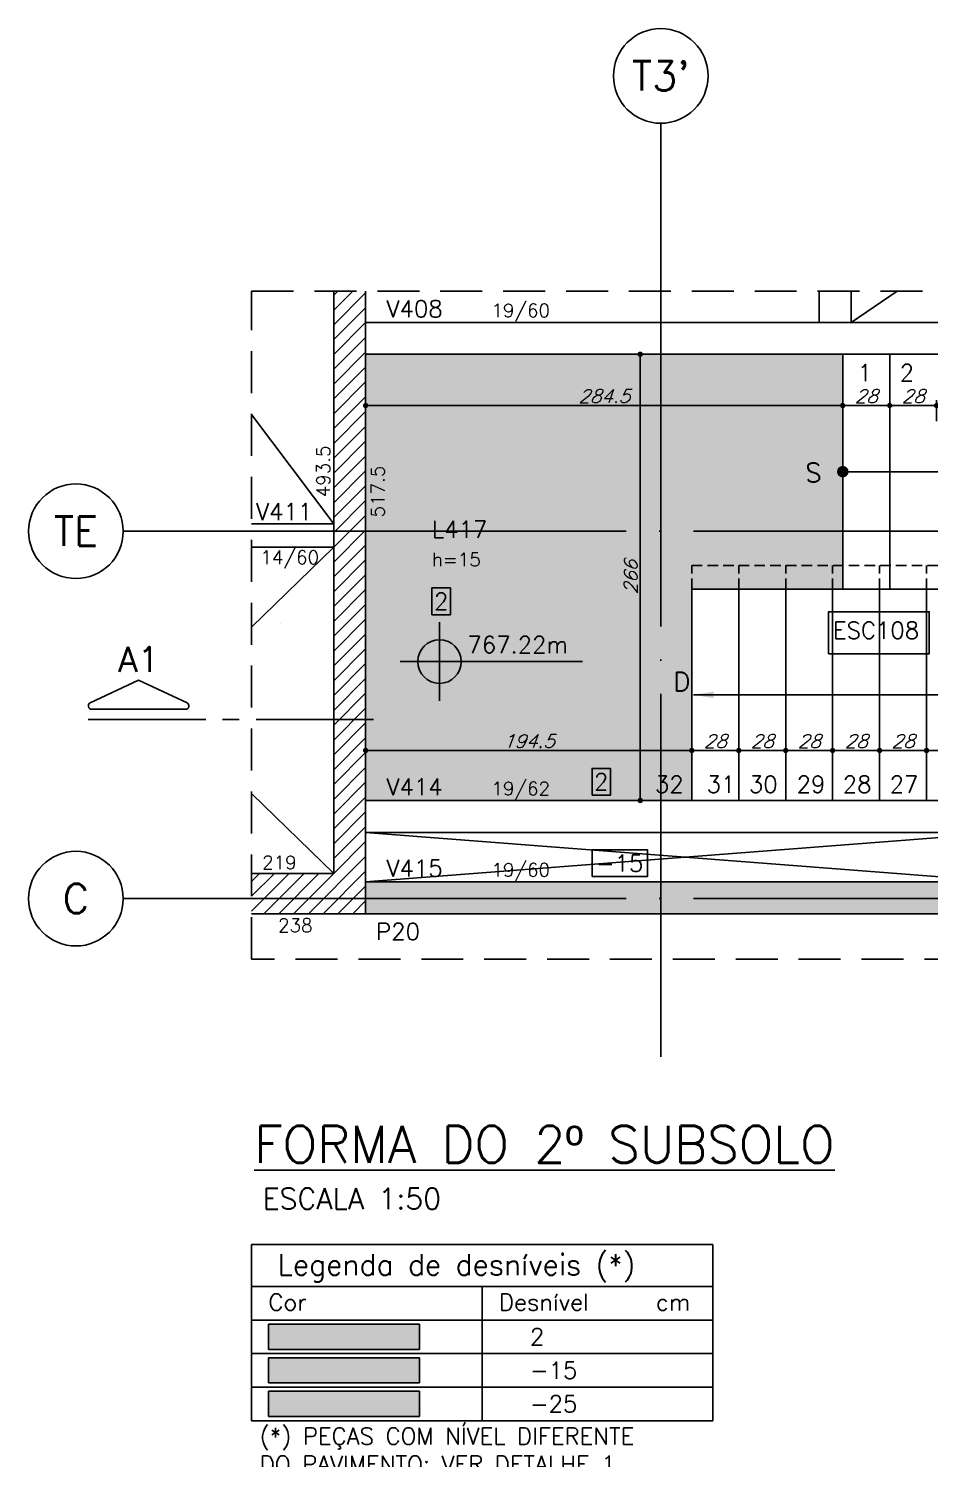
# Model space of a CAD drawing. Header units: millimetres. Extents: x -832 to 3668, y -1574 to 5296.
# Drawn here: x 558 to 1096, y 2523 to 3375 of the extents above; entities that cross this region are included whole.
import ezdxf
from ezdxf.enums import TextEntityAlignment as Align

# ---------------------------------------------------------------- set-up
doc = ezdxf.new("R2010")
doc.units = ezdxf.units.MM
doc.header["$LTSCALE"] = 50
doc.linetypes.add('DASHED', pattern=[0.75, 0.5, -0.25])
doc.linetypes.add('EIXO', pattern=[6.8, 6, -0.4, 0, -0.4])
for name, color, linetype in [('242', 12, 'Continuous'), ('AR-TEXTO_REGUA 120_1-200', 4, 'Continuous'), ('F-AUX', 2, 'Continuous'), ('F-AUX-RED', 1, 'Continuous'), ('F-CORTE-INDICAÇÃO', 4, 'Continuous'), ('F-COTAS', 106, 'Continuous'), ('F-DESNIVEL-1', 254, 'Continuous'), ('F-EIXO', 12, 'EIXO'), ('F-ESC NUM', 2, 'Continuous'), ('F-ESC-PROJ', 1, 'Continuous'), ('F-ESCADAS', 2, 'Continuous'), ('F-LAJES', 3, 'Continuous'), ('F-LAJES-DIM', 2, 'Continuous'), ('F-LAJES-NOME', 4, 'Continuous'), ('F-NÍVEL-PLANTA', 2, 'Continuous'), ('F-PILARES-DIM', 172, 'Continuous'), ('F-PILARES-HACH', 174, 'Continuous'), ('F-PILARES-NOME', 170, 'Continuous'), ('F-PILARES-S', 170, 'Continuous'), ('F-TABELA-NÍVEIS', 1, 'Continuous'), ('F-TEXTO', 6, 'Continuous'), ('F-TEXTO ESCADA', 2, 'Continuous'), ('F-TEXTO-YELLOW', 2, 'Continuous'), ('F-VIGAS', 3, 'Continuous'), ('F-VIGAS-DIM', 2, 'Continuous'), ('F-VIGAS-NOME', 4, 'Continuous'), ('F-VÃO', 1, 'Continuous')]:
    doc.layers.add(name, color=color, linetype=linetype)
for name, color, linetype, true_color in [('F-DESNIVEL-2', 7, 'Continuous', 0xffd1e8), ('F-DESNIVEL-5', 7, 'Continuous', 0xadd6ff), ('F-DESNIVEL-6', 7, 'Continuous', 0xffdebd)]:
    doc.layers.add(name, color=color, linetype=linetype, true_color=true_color)
doc.styles.add('5385-ARQ-PB-BAS-PLA-TER-TORRE-A-106-TXT$0$R60-75', font='romans.shx', dxfattribs={"height": 0.1125})
doc.styles.add('CP-TEXT-INCL', font='romans.shx', dxfattribs={"oblique": 20})
doc.styles.add('MCP', font='romans.shx')
doc.styles.add('REGUA-120-esc1_200', font='simplex.shx', dxfattribs={"height": 0.6})
doc.styles.add('ROMANS', font='romans.shx')
doc.dimstyles.new('CP-COTAS-50', dxfattribs={"dimscale": 0.64, "dimtxt": 12.5, "dimasz": 5, "dimexe": 5, "dimexo": 5, "dimgap": 2.5, "dimtad": 1, "dimdec": 1, "dimdsep": 46, "dimtxsty": 'CP-TEXT-INCL', "dimblk1": 'DOT', "dimblk2": 'DOT', "dimsah": 1, "dimcen": 9, "dimclrd": 256, "dimclre": 256, "dimclrt": 256, "dimadec": 0, "dimazin": 0, "dimtfac": 1, "dimtdec": 1, "dimtmove": 2, "dimatfit": 3, "dimldrblk": 'DOT', "dimfxl": 5, "dimtolj": 1, "dimarcsym": 0})
pattern_1 = [(0, (0, 0), (0, 6.985), [5.08, -1.905]), (90, (0, 0), (-6.985, 4e-16), [5.08, -1.905])]

# ---------------------------------------------------------------- blocks, each defined once
blk = doc.blocks.new('*U20')
at = {"layer": 'F-LAJES-DIM', "color": 1}
blk.add_lwpolyline([(0, 0), (11, 0), (11, 16), (0, 16)], close=True, dxfattribs=at)
at = {"layer": 'F-LAJES-DIM', "style": 'MCP'}
blk.add_attdef('DIM', text='', height=10, dxfattribs=at).set_placement((5.5, 8), align=Align.MIDDLE_CENTER)
blk = doc.blocks.new('*U18')
at = {"layer": 'F-VIGAS-DIM', "color": 1}
blk.add_lwpolyline([(0, 0), (33, 0), (33, 16), (0, 16)], close=True, dxfattribs=at)
at = {"layer": 'F-VIGAS-DIM', "style": 'MCP'}
blk.add_attdef('DIM', text='', height=10, dxfattribs=at).set_placement((16.5, 8), align=Align.MIDDLE_CENTER)
blk = doc.blocks.new('*U17')
at = {"layer": 'F-VIGAS-DIM', "color": 1}
blk.add_lwpolyline([(0, 0), (11, 0), (11, 16), (0, 16)], close=True, dxfattribs=at)
at = {"layer": 'F-VIGAS-DIM', "style": 'MCP'}
blk.add_attdef('DIM', text='', height=10, dxfattribs=at).set_placement((5.5, 8), align=Align.MIDDLE_CENTER)
blk = doc.blocks.new('*U8')
at = {"layer": 'F-EIXO'}
blk.add_line((0, 0), (0, -556.59), dxfattribs=at)
at = {"layer": 'F-EIXO', "color": 2, "linetype": 'Continuous'}
blk.add_circle((0, 28.21), 28.21, dxfattribs=at)
at = {"layer": 'F-TEXTO', "style": 'ROMANS'}
blk.add_attdef('EIXO', text='', height=17.5, rotation=360, dxfattribs=at).set_placement((0, 28.21), align=Align.MIDDLE_CENTER)
blk = doc.blocks.new('*U7')
at = {"layer": 'F-EIXO'}
blk.add_line((0, 0), (909.22, 0), dxfattribs=at)
at = {"layer": 'F-EIXO', "color": 2, "linetype": 'Continuous'}
blk.add_circle((-28.21, 0), 28.21, dxfattribs=at)
at = {"layer": 'F-TEXTO', "style": 'ROMANS'}
blk.add_attdef('EIXO', text='', height=17.5, dxfattribs=at).set_placement((-28.21, 0), align=Align.MIDDLE_CENTER)
blk = doc.blocks.new('Nível - Planta')
at = {"layer": 'F-NÍVEL-PLANTA'}
h = blk.add_hatch(color=71, dxfattribs=at)
h.paths.add_polyline_path([(0, 0), (0, 0.26, 0.414214), (-0.26, 0)])
h.paths.add_polyline_path([(0.26, 0), (0, 0), (0, -0.26, 0.414214)])
for p, q in [((0, -0.469), (0, 0.469)), ((-0.469, 0), (1.704, 0))]:
    blk.add_line(p, q, dxfattribs=at)
blk.add_circle((0, 0), 0.26, dxfattribs=at)
at = {"layer": 'F-TEXTO', "color": 3, "style": 'MCP'}
blk.add_attdef('NÍVEL', (0.333, 0.102), '', height=0.2, dxfattribs=at)
blk = doc.blocks.new('*U9')
at = {"layer": 'F-CORTE-INDICAÇÃO'}
for p, q in [((-100, 0), (-170, 0)), ((-80, 0), (-90, 0)), ((-70, 0), (0, 0))]:
    blk.add_line(p, q, dxfattribs=at)
blk.add_lwpolyline([(-112, 6, 0.802585), (-111.15, 9.81), (-140, 23.26), (-168.85, 9.81, 0.802585), (-168, 6)], format="xyb", close=True, dxfattribs=at)
at = {"layer": 'F-CORTE-INDICAÇÃO', "style": 'ROMANS'}
blk.add_attdef('CORTE', text='', height=15, dxfattribs=at).set_placement((-140, 35.76), align=Align.MIDDLE_CENTER)
at = {"layer": 'F-CORTE-INDICAÇÃO', "color": 2, "style": 'ROMANS'}
blk.add_attdef('FOLHA', text='', height=12, dxfattribs=at).set_placement((-140, -10), align=Align.MIDDLE_CENTER)
blk = doc.blocks.new('_DOT')
at = {"color": 0, "linetype": 'ByBlock'}
blk.add_line((-0.5, 0), (-1, 0), dxfattribs=at)
at = {"color": 0, "linetype": 'ByBlock', "const_width": 0.5}
blk.add_lwpolyline([(-0.25, 0, 1), (0.25, 0, 1)], format="xyb", close=True, dxfattribs=at)
blk = doc.blocks.new('*D158')
at = {"layer": 'DEFPOINTS', "color": 0, "transparency": 16777216}
for p in [(1121.96, 2944.72), (1093.96, 2936.45), (1121.96, 2936.45)]:
    blk.add_point(p, dxfattribs=at)
at = {"layer": 'F-COTAS', "lineweight": -2, "transparency": 16777216}
for p, q in [((1093.96, 2939.65), (1093.96, 2947.92)), ((1097.16, 2944.72), (1118.76, 2944.72)), ((1121.96, 2939.65), (1121.96, 2947.92))]:
    blk.add_line(p, q, dxfattribs=at)
at = {"layer": 'F-COTAS', "lineweight": -2, "transparency": 16777216, "xscale": 3.2, "yscale": 3.2, "zscale": 3.2, "rotation": 180}
blk.add_blockref('_DOT', (1093.96, 2944.72), dxfattribs=at)
at = {"layer": 'F-COTAS', "lineweight": -2, "transparency": 16777216, "xscale": 3.2, "yscale": 3.2, "zscale": 3.2}
blk.add_blockref('_DOT', (1121.96, 2944.72), dxfattribs=at)
at = {"layer": 'F-COTAS', "transparency": 16777216, "insert": (1107.96, 2950.32), "char_height": 8, "attachment_point": 5, "style": 'CP-TEXT-INCL'}
blk.add_mtext('\\A1;28', dxfattribs=at)
blk = doc.blocks.new('*D159')
at = {"layer": 'DEFPOINTS', "color": 0, "transparency": 16777216}
for p in [(1093.96, 2944.72), (1065.96, 2936.45), (1093.96, 2936.45)]:
    blk.add_point(p, dxfattribs=at)
at = {"layer": 'F-COTAS', "lineweight": -2, "transparency": 16777216}
for p, q in [((1065.96, 2939.65), (1065.96, 2947.92)), ((1069.16, 2944.72), (1090.76, 2944.72)), ((1093.96, 2939.65), (1093.96, 2947.92))]:
    blk.add_line(p, q, dxfattribs=at)
at = {"layer": 'F-COTAS', "lineweight": -2, "transparency": 16777216, "xscale": 3.2, "yscale": 3.2, "zscale": 3.2, "rotation": 180}
blk.add_blockref('_DOT', (1065.96, 2944.72), dxfattribs=at)
at = {"layer": 'F-COTAS', "lineweight": -2, "transparency": 16777216, "xscale": 3.2, "yscale": 3.2, "zscale": 3.2}
blk.add_blockref('_DOT', (1093.96, 2944.72), dxfattribs=at)
at = {"layer": 'F-COTAS', "transparency": 16777216, "insert": (1079.96, 2950.32), "char_height": 8, "attachment_point": 5, "style": 'CP-TEXT-INCL'}
blk.add_mtext('\\A1;28', dxfattribs=at)
blk = doc.blocks.new('*D160')
at = {"layer": 'DEFPOINTS', "color": 0, "transparency": 16777216}
for p in [(1065.96, 2944.72), (1037.96, 2936.45), (1065.96, 2936.45)]:
    blk.add_point(p, dxfattribs=at)
at = {"layer": 'F-COTAS', "lineweight": -2, "transparency": 16777216}
for p, q in [((1037.96, 2939.65), (1037.96, 2947.92)), ((1041.16, 2944.72), (1062.76, 2944.72)), ((1065.96, 2939.65), (1065.96, 2947.92))]:
    blk.add_line(p, q, dxfattribs=at)
at = {"layer": 'F-COTAS', "lineweight": -2, "transparency": 16777216, "xscale": 3.2, "yscale": 3.2, "zscale": 3.2, "rotation": 180}
blk.add_blockref('_DOT', (1037.96, 2944.72), dxfattribs=at)
at = {"layer": 'F-COTAS', "lineweight": -2, "transparency": 16777216, "xscale": 3.2, "yscale": 3.2, "zscale": 3.2}
blk.add_blockref('_DOT', (1065.96, 2944.72), dxfattribs=at)
at = {"layer": 'F-COTAS', "transparency": 16777216, "insert": (1051.96, 2950.32), "char_height": 8, "attachment_point": 5, "style": 'CP-TEXT-INCL'}
blk.add_mtext('\\A1;28', dxfattribs=at)
blk = doc.blocks.new('*D161')
at = {"layer": 'DEFPOINTS', "color": 0, "transparency": 16777216}
for p in [(1037.96, 2944.72), (1009.96, 2936.45), (1037.96, 2936.45)]:
    blk.add_point(p, dxfattribs=at)
at = {"layer": 'F-COTAS', "lineweight": -2, "transparency": 16777216}
for p, q in [((1009.96, 2939.65), (1009.96, 2947.92)), ((1013.16, 2944.72), (1034.76, 2944.72)), ((1037.96, 2939.65), (1037.96, 2947.92))]:
    blk.add_line(p, q, dxfattribs=at)
at = {"layer": 'F-COTAS', "lineweight": -2, "transparency": 16777216, "xscale": 3.2, "yscale": 3.2, "zscale": 3.2, "rotation": 180}
blk.add_blockref('_DOT', (1009.96, 2944.72), dxfattribs=at)
at = {"layer": 'F-COTAS', "lineweight": -2, "transparency": 16777216, "xscale": 3.2, "yscale": 3.2, "zscale": 3.2}
blk.add_blockref('_DOT', (1037.96, 2944.72), dxfattribs=at)
at = {"layer": 'F-COTAS', "transparency": 16777216, "insert": (1023.96, 2950.32), "char_height": 8, "attachment_point": 5, "style": 'CP-TEXT-INCL'}
blk.add_mtext('\\A1;28', dxfattribs=at)
blk = doc.blocks.new('*D162')
at = {"layer": 'DEFPOINTS', "color": 0, "transparency": 16777216}
for p in [(1009.96, 2944.72), (981.96, 2936.45), (1009.96, 2936.45)]:
    blk.add_point(p, dxfattribs=at)
at = {"layer": 'F-COTAS', "lineweight": -2, "transparency": 16777216}
for p, q in [((981.96, 2939.65), (981.96, 2947.92)), ((985.16, 2944.72), (1006.76, 2944.72)), ((1009.96, 2939.65), (1009.96, 2947.92))]:
    blk.add_line(p, q, dxfattribs=at)
at = {"layer": 'F-COTAS', "lineweight": -2, "transparency": 16777216, "xscale": 3.2, "yscale": 3.2, "zscale": 3.2, "rotation": 180}
blk.add_blockref('_DOT', (981.96, 2944.72), dxfattribs=at)
at = {"layer": 'F-COTAS', "lineweight": -2, "transparency": 16777216, "xscale": 3.2, "yscale": 3.2, "zscale": 3.2}
blk.add_blockref('_DOT', (1009.96, 2944.72), dxfattribs=at)
at = {"layer": 'F-COTAS', "transparency": 16777216, "insert": (995.96, 2950.32), "char_height": 8, "attachment_point": 5, "style": 'CP-TEXT-INCL'}
blk.add_mtext('\\A1;28', dxfattribs=at)
blk = doc.blocks.new('*D163')
at = {"layer": 'DEFPOINTS', "color": 0, "transparency": 16777216}
for p in [(981.96, 2944.72), (953.96, 2936.45), (981.96, 2936.45)]:
    blk.add_point(p, dxfattribs=at)
at = {"layer": 'F-COTAS', "lineweight": -2, "transparency": 16777216}
for p, q in [((953.96, 2939.65), (953.96, 2947.92)), ((957.16, 2944.72), (978.76, 2944.72)), ((981.96, 2939.65), (981.96, 2947.92))]:
    blk.add_line(p, q, dxfattribs=at)
at = {"layer": 'F-COTAS', "lineweight": -2, "transparency": 16777216, "xscale": 3.2, "yscale": 3.2, "zscale": 3.2, "rotation": 180}
blk.add_blockref('_DOT', (953.96, 2944.72), dxfattribs=at)
at = {"layer": 'F-COTAS', "lineweight": -2, "transparency": 16777216, "xscale": 3.2, "yscale": 3.2, "zscale": 3.2}
blk.add_blockref('_DOT', (981.96, 2944.72), dxfattribs=at)
at = {"layer": 'F-COTAS', "transparency": 16777216, "insert": (967.96, 2950.32), "char_height": 8, "attachment_point": 5, "style": 'CP-TEXT-INCL'}
blk.add_mtext('\\A1;28', dxfattribs=at)
blk = doc.blocks.new('*D165')
at = {"layer": 'DEFPOINTS', "color": 0, "transparency": 16777216}
for p in [(759.46, 2944.72), (759.46, 2939.65), (953.96, 2936.45)]:
    blk.add_point(p, dxfattribs=at)
at = {"layer": 'F-COTAS', "lineweight": -2, "transparency": 16777216}
for p, q in [((759.46, 2942.85), (759.46, 2947.92)), ((950.76, 2944.72), (762.66, 2944.72)), ((953.96, 2939.65), (953.96, 2947.92))]:
    blk.add_line(p, q, dxfattribs=at)
at = {"layer": 'F-COTAS', "lineweight": -2, "transparency": 16777216, "xscale": 3.2, "yscale": 3.2, "zscale": 3.2, "rotation": 180}
blk.add_blockref('_DOT', (759.46, 2944.72), dxfattribs=at)
at = {"layer": 'F-COTAS', "lineweight": -2, "transparency": 16777216, "xscale": 3.2, "yscale": 3.2, "zscale": 3.2}
blk.add_blockref('_DOT', (953.96, 2944.72), dxfattribs=at)
at = {"layer": 'F-COTAS', "transparency": 16777216, "insert": (856.71, 2950.32), "char_height": 8, "attachment_point": 5, "style": 'CP-TEXT-INCL'}
blk.add_mtext('\\A1;194.5', dxfattribs=at)
blk = doc.blocks.new('*D171')
at = {"layer": 'DEFPOINTS', "color": 0, "transparency": 16777216}
for p in [(1071.96, 3150.34), (1071.96, 3137.88), (1099.96, 3137.88)]:
    blk.add_point(p, dxfattribs=at)
at = {"layer": 'F-COTAS', "lineweight": -2, "transparency": 16777216}
for p, q in [((1071.96, 3141.08), (1071.96, 3153.54)), ((1099.96, 3141.08), (1099.96, 3153.54)), ((1096.76, 3150.34), (1075.16, 3150.34))]:
    blk.add_line(p, q, dxfattribs=at)
at = {"layer": 'F-COTAS', "lineweight": -2, "transparency": 16777216, "xscale": 3.2, "yscale": 3.2, "zscale": 3.2, "rotation": 180}
blk.add_blockref('_DOT', (1071.96, 3150.34), dxfattribs=at)
at = {"layer": 'F-COTAS', "lineweight": -2, "transparency": 16777216, "xscale": 3.2, "yscale": 3.2, "zscale": 3.2}
blk.add_blockref('_DOT', (1099.96, 3150.34), dxfattribs=at)
at = {"layer": 'F-COTAS', "transparency": 16777216, "insert": (1085.96, 3155.94), "char_height": 8, "attachment_point": 5, "style": 'CP-TEXT-INCL'}
blk.add_mtext('\\A1;28', dxfattribs=at)
blk = doc.blocks.new('*D172')
at = {"layer": 'DEFPOINTS', "color": 0, "transparency": 16777216}
for p in [(1043.96, 3150.34), (1043.96, 3137.88), (1071.96, 3137.88)]:
    blk.add_point(p, dxfattribs=at)
at = {"layer": 'F-COTAS', "lineweight": -2, "transparency": 16777216}
for p, q in [((1043.96, 3141.08), (1043.96, 3153.54)), ((1071.96, 3141.08), (1071.96, 3153.54)), ((1068.76, 3150.34), (1047.16, 3150.34))]:
    blk.add_line(p, q, dxfattribs=at)
at = {"layer": 'F-COTAS', "lineweight": -2, "transparency": 16777216, "xscale": 3.2, "yscale": 3.2, "zscale": 3.2, "rotation": 180}
blk.add_blockref('_DOT', (1043.96, 3150.34), dxfattribs=at)
at = {"layer": 'F-COTAS', "lineweight": -2, "transparency": 16777216, "xscale": 3.2, "yscale": 3.2, "zscale": 3.2}
blk.add_blockref('_DOT', (1071.96, 3150.34), dxfattribs=at)
at = {"layer": 'F-COTAS', "transparency": 16777216, "insert": (1057.96, 3155.94), "char_height": 8, "attachment_point": 5, "style": 'CP-TEXT-INCL'}
blk.add_mtext('\\A1;28', dxfattribs=at)
blk = doc.blocks.new('*D173')
at = {"layer": 'DEFPOINTS', "color": 0, "transparency": 16777216}
for p in [(759.46, 3150.34), (759.46, 3136.79), (1043.96, 3138.94)]:
    blk.add_point(p, dxfattribs=at)
at = {"layer": 'F-COTAS', "lineweight": -2, "transparency": 16777216}
for p, q in [((759.46, 3139.99), (759.46, 3153.54)), ((1043.96, 3142.14), (1043.96, 3153.54)), ((1040.76, 3150.34), (762.66, 3150.34))]:
    blk.add_line(p, q, dxfattribs=at)
at = {"layer": 'F-COTAS', "lineweight": -2, "transparency": 16777216, "xscale": 3.2, "yscale": 3.2, "zscale": 3.2, "rotation": 180}
blk.add_blockref('_DOT', (759.46, 3150.34), dxfattribs=at)
at = {"layer": 'F-COTAS', "lineweight": -2, "transparency": 16777216, "xscale": 3.2, "yscale": 3.2, "zscale": 3.2}
blk.add_blockref('_DOT', (1043.96, 3150.34), dxfattribs=at)
at = {"layer": 'F-COTAS', "transparency": 16777216, "insert": (901.71, 3155.94), "char_height": 8, "attachment_point": 5, "style": 'CP-TEXT-INCL'}
blk.add_mtext('\\A1;284.5', dxfattribs=at)
blk = doc.blocks.new('*D182')
at = {"layer": 'DEFPOINTS', "color": 0, "transparency": 16777216}
for p in [(923.18, 3180.9), (923.18, 3180.9), (923.18, 2914.9)]:
    blk.add_point(p, dxfattribs=at)
at = {"layer": 'F-COTAS', "lineweight": -2, "transparency": 16777216}
blk.add_line((923.18, 2918.1), (923.18, 3177.7), dxfattribs=at)
at = {"layer": 'F-COTAS', "lineweight": -2, "transparency": 16777216, "xscale": 3.2, "yscale": 3.2, "zscale": 3.2}
for p, rotation in [((923.18, 3180.9), 90), ((923.18, 2914.9), 270)]:
    blk.add_blockref('_DOT', p, dxfattribs=dict(at, rotation=rotation))
at = {"layer": 'F-COTAS', "transparency": 16777216, "insert": (917.58, 3047.9), "char_height": 8, "attachment_point": 5, "rotation": 90, "style": 'CP-TEXT-INCL'}
blk.add_mtext('\\A1;266', dxfattribs=at)

msp = doc.modelspace()

# ---------------------------------------------------------------- hatches: boundary and pattern name
h = msp.add_hatch()
h.set_pattern_fill('ANGLE', color=256)
h.set_pattern_definition(pattern_1)
h.paths.add_polyline_path([(769.93, 3200.52), (810.17, 3200.52), (810.17, 3215.52), (769.93, 3215.52)], flags=9)
h = msp.add_hatch()
h.set_pattern_fill('ANGLE', color=256)
h.set_pattern_definition(pattern_1)
h.paths.add_polyline_path([(833.69, 3197.31), (875.22, 3197.31), (875.22, 3215.59), (833.69, 3215.59)], flags=9)
h = msp.add_hatch()
h.set_pattern_fill('ANGLE', color=256)
h.set_pattern_definition(pattern_1)
h.paths.add_polyline_path([(1048.17, 3162.41), (1066.5, 3162.41), (1066.5, 3177.41), (1048.17, 3177.41)], flags=9)
h = msp.add_hatch()
h.set_pattern_fill('ANGLE', color=256)
h.set_pattern_definition(pattern_1)
h.paths.add_polyline_path([(1072.81, 3162.41), (1094, 3162.41), (1094, 3177.41), (1072.81, 3177.41)], flags=9)
h = msp.add_hatch()
h.set_pattern_fill('ANGLE', color=256)
h.set_pattern_definition(pattern_1)
h.paths.add_polyline_path([(740.21, 3094.79), (740.21, 3130.79), (728.21, 3130.79), (728.21, 3094.79)], flags=9)
h = msp.add_hatch()
h.set_pattern_fill('ANGLE', color=256)
h.set_pattern_definition(pattern_1)
h.paths.add_polyline_path([(1049.12, 3119.06), (1093.64, 3119.06), (1093.64, 3134.06), (1049.12, 3134.06)], flags=9)
h = msp.add_hatch()
h.set_pattern_fill('ANGLE', color=256)
h.set_pattern_definition(pattern_1)
h.paths.add_polyline_path([(1015.92, 3104.36), (1029.04, 3104.36), (1029.04, 3121.24), (1015.92, 3121.24)], flags=9)
h = msp.add_hatch()
h.set_pattern_fill('ANGLE', color=256)
h.set_pattern_definition(pattern_1)
h.paths.add_polyline_path([(772.71, 3082.79), (772.71, 3118.79), (760.71, 3118.79), (760.71, 3082.79)], flags=9)
h = msp.add_hatch()
h.set_pattern_fill('ANGLE', color=256)
h.set_pattern_definition(pattern_1)
h.paths.add_polyline_path([(692.16, 3079.54), (729.54, 3079.54), (729.54, 3094.54), (692.16, 3094.54)], flags=9)
h = msp.add_hatch()
h.set_pattern_fill('ANGLE', color=256)
h.set_pattern_definition(pattern_1)
h.paths.add_polyline_path([(798.42, 3069.02), (836.75, 3069.02), (836.75, 3084.02), (798.42, 3084.02)], flags=9)
h = msp.add_hatch()
h.set_pattern_fill('ANGLE', color=256)
h.set_pattern_definition(pattern_1)
h.paths.add_polyline_path([(695.97, 3050.16), (737.5, 3050.16), (737.5, 3068.44), (695.97, 3068.44)], flags=9)
h = msp.add_hatch()
h.set_pattern_fill('ANGLE', color=256)
h.set_pattern_definition(pattern_1)
h.paths.add_polyline_path([(798.54, 3052.52), (832.25, 3052.52), (832.25, 3064.52), (798.54, 3064.52)], flags=9)
h = msp.add_hatch()
h.set_pattern_fill('ANGLE', color=256)
h.set_pattern_definition(pattern_1)
h.paths.add_polyline_path([(916.75, 2984.28), (929.87, 2984.28), (929.87, 3001.16), (916.75, 3001.16)], flags=9)
h = msp.add_hatch()
h.set_pattern_fill('ANGLE', color=256)
h.set_pattern_definition(pattern_1)
h.paths.add_polyline_path([(1049.12, 2990.56), (1093.64, 2990.56), (1093.64, 3005.56), (1049.12, 3005.56)], flags=9)
h = msp.add_hatch()
h.set_pattern_fill('ANGLE', color=256)
h.set_pattern_definition(pattern_1)
h.paths.add_polyline_path([(906.24, 2917.07), (926, 2917.07), (926, 2932.07), (906.24, 2932.07)], flags=9)
h = msp.add_hatch()
h.set_pattern_fill('ANGLE', color=256)
h.set_pattern_definition(pattern_1)
h.paths.add_polyline_path([(934.24, 2917.07), (954, 2917.07), (954, 2932.07), (934.24, 2932.07)], flags=9)
h = msp.add_hatch()
h.set_pattern_fill('ANGLE', color=256)
h.set_pattern_definition(pattern_1)
h.paths.add_polyline_path([(961.76, 2917.07), (982, 2917.07), (982, 2932.07), (961.76, 2932.07)], flags=9)
h = msp.add_hatch()
h.set_pattern_fill('ANGLE', color=256)
h.set_pattern_definition(pattern_1)
h.paths.add_polyline_path([(990.24, 2917.07), (1010, 2917.07), (1010, 2932.07), (990.24, 2932.07)], flags=9)
h = msp.add_hatch()
h.set_pattern_fill('ANGLE', color=256)
h.set_pattern_definition(pattern_1)
h.paths.add_polyline_path([(1018.24, 2917.07), (1038, 2917.07), (1038, 2932.07), (1018.24, 2932.07)], flags=9)
h = msp.add_hatch()
h.set_pattern_fill('ANGLE', color=256)
h.set_pattern_definition(pattern_1)
h.paths.add_polyline_path([(1049.09, 2917.07), (1066, 2917.07), (1066, 2932.07), (1049.09, 2932.07)], flags=9)
h = msp.add_hatch()
h.set_pattern_fill('ANGLE', color=256)
h.set_pattern_definition(pattern_1)
h.paths.add_polyline_path([(1074.24, 2917.07), (1094, 2917.07), (1094, 2932.07), (1074.24, 2932.07)], flags=9)
h = msp.add_hatch()
h.set_pattern_fill('ANGLE', color=256)
h.set_pattern_definition(pattern_1)
h.paths.add_polyline_path([(769.93, 2915.52), (810.65, 2915.52), (810.65, 2930.52), (769.93, 2930.52)], flags=9)
h = msp.add_hatch()
h.set_pattern_fill('ANGLE', color=256)
h.set_pattern_definition(pattern_1)
h.paths.add_polyline_path([(833.69, 2912.31), (875.22, 2912.31), (875.22, 2930.59), (833.69, 2930.59)], flags=9)
h = msp.add_hatch()
h.set_pattern_fill('ANGLE', color=256)
h.set_pattern_definition(pattern_1)
h.paths.add_polyline_path([(696.89, 2871.99), (721.08, 2871.99), (721.08, 2883.99), (696.89, 2883.99)], flags=9)
h = msp.add_hatch()
h.set_pattern_fill('ANGLE', color=256)
h.set_pattern_definition(pattern_1)
h.paths.add_polyline_path([(769.93, 2867.02), (810.17, 2867.02), (810.17, 2882.02), (769.93, 2882.02)], flags=9)
h = msp.add_hatch()
h.set_pattern_fill('ANGLE', color=256)
h.set_pattern_definition(pattern_1)
h.paths.add_polyline_path([(833.69, 2863.81), (875.22, 2863.81), (875.22, 2882.09), (833.69, 2882.09)], flags=9)
h = msp.add_hatch()
h.set_pattern_fill('ANGLE', color=256)
h.set_pattern_definition(pattern_1)
h.paths.add_polyline_path([(706.39, 2834.49), (730.96, 2834.49), (730.96, 2846.49), (706.39, 2846.49)], flags=9)
h = msp.add_hatch()
h.set_pattern_fill('ANGLE', color=256)
h.set_pattern_definition(pattern_1)
h.paths.add_polyline_path([(765.11, 2829.27), (795.83, 2829.27), (795.83, 2844.27), (765.11, 2844.27)], flags=9)
h = msp.add_hatch()
h.set_pattern_fill('ANGLE', color=256)
h.set_pattern_definition(pattern_1)
h.paths.add_polyline_path([(683.24, 2688.08), (1098.6, 2688.08), (1098.6, 2727.45), (683.24, 2727.45)], flags=9)
h = msp.add_hatch()
h.set_pattern_fill('ANGLE', color=256)
h.set_pattern_definition(pattern_1)
h.paths.add_polyline_path([(694.79, 2668.28), (823.07, 2668.28), (823.07, 2687.03), (694.79, 2687.03)], flags=9)
h = msp.add_hatch()
h.set_pattern_fill('ANGLE', color=256)
h.set_pattern_definition(pattern_1)
h.paths.add_polyline_path([(704.59, 2623.1), (956.97, 2623.1), (956.97, 2651.67), (704.59, 2651.67)], flags=9)
h = msp.add_hatch()
h.set_pattern_fill('ANGLE', color=256)
h.set_pattern_definition(pattern_1)
h.paths.add_polyline_path([(700.42, 2608.36), (728.76, 2608.36), (728.76, 2623.36), (700.42, 2623.36)], flags=9)
h = msp.add_hatch()
h.set_pattern_fill('ANGLE', color=256)
h.set_pattern_definition(pattern_1)
h.paths.add_polyline_path([(838.4, 2608.36), (900.54, 2608.36), (900.54, 2623.36), (838.4, 2623.36)], flags=9)
h = msp.add_hatch()
h.set_pattern_fill('ANGLE', color=256)
h.set_pattern_definition(pattern_1)
h.paths.add_polyline_path([(932.29, 2609.19), (955.15, 2609.19), (955.15, 2619.19), (932.29, 2619.19)], flags=9)
h = msp.add_hatch()
h.set_pattern_fill('ANGLE', color=256)
h.set_pattern_definition(pattern_1)
h.paths.add_polyline_path([(856.38, 2587.73), (868.05, 2587.73), (868.05, 2602.73), (856.38, 2602.73)], flags=25)
h = msp.add_hatch()
h.set_pattern_fill('ANGLE', color=256)
h.set_pattern_definition(pattern_1)
h.paths.add_polyline_path([(856.38, 2587.73), (868.05, 2587.73), (868.05, 2602.73), (856.38, 2602.73)], flags=25)
h = msp.add_hatch()
h.set_pattern_fill('ANGLE', color=256)
h.set_pattern_definition(pattern_1)
h.paths.add_polyline_path([(856.86, 2567.73), (889.95, 2567.73), (889.95, 2582.73), (856.86, 2582.73)], flags=25)
h = msp.add_hatch()
h.set_pattern_fill('ANGLE', color=256)
h.set_pattern_definition(pattern_1)
h.paths.add_polyline_path([(856.86, 2567.73), (889.95, 2567.73), (889.95, 2582.73), (856.86, 2582.73)], flags=25)
h = msp.add_hatch()
h.set_pattern_fill('ANGLE', color=256)
h.set_pattern_definition(pattern_1)
h.paths.add_polyline_path([(856.86, 2547.73), (889.95, 2547.73), (889.95, 2562.73), (856.86, 2562.73)], flags=25)
h = msp.add_hatch()
h.set_pattern_fill('ANGLE', color=256)
h.set_pattern_definition(pattern_1)
h.paths.add_polyline_path([(856.86, 2547.73), (889.95, 2547.73), (889.95, 2562.73), (856.86, 2562.73)], flags=25)
h = msp.add_hatch()
h.set_pattern_fill('ANGLE', color=256)
h.set_pattern_definition(pattern_1)
h.paths.add_polyline_path([(694.42, 2523.87), (956.8, 2523.87), (956.8, 2546.73), (694.42, 2546.73)], flags=9)
h = msp.add_hatch()
h.set_pattern_fill('ANGLE', color=256)
h.set_pattern_definition(pattern_1)
h.paths.add_polyline_path([(695.73, 2511.85), (939.78, 2511.85), (939.78, 2526.85), (695.73, 2526.85)], flags=9)
at = {"layer": 'F-AUX'}
h = msp.add_hatch(color=1, dxfattribs=at)
edge = h.paths.add_edge_path()
edge.add_arc((1043.96, 3110.9), 3, 0, 360)
at = {"layer": 'F-DESNIVEL-1'}
h = msp.add_hatch(color=256, dxfattribs=at)
h.dxf.hatch_style = 1
h.paths.add_polyline_path([(1043.96, 3180.9), (759.46, 3180.9), (759.46, 2914.9), (954.06, 2914.9), (954.06, 3040.9), (1043.96, 3040.9)])
at = {"layer": 'F-PILARES-HACH', "linetype": 'Continuous'}
h = msp.add_hatch(dxfattribs=at)
h.set_pattern_fill('ANSI31', color=256, scale=50, style=0)
h.set_pattern_definition([(45, (740.456, 2871.398), (-4.41942, 4.41942), [])])
h.paths.add_polyline_path([(759.46, 3218.57), (740.46, 3218.57), (740.46, 2871.4), (691.49, 2871.4), (691.49, 2847.4), (759.46, 2847.4)])

# ---------------------------------------------------------------- linework, layer by layer
at = {"layer": '242', "linetype": 'Continuous'}
for p, q in [((708.5, 3020.19), (708.5, 3020.19)), ((749.96, 2859.4), (749.96, 2859.4))]:
    msp.add_line(p, q, dxfattribs=at)
at = {"layer": 'F-AUX', "color": 1}
msp.add_lwpolyline([(955.06, 2977.9), (1230.6, 2977.9), (1230.6, 3110.9), (1043.96, 3110.9)], dxfattribs=at)
msp.add_circle((1043.96, 3110.9), 3, dxfattribs=at)
msp.add_solid([(967.06, 2975.9), (955.06, 2977.9), (967.06, 2979.9)], dxfattribs=at)
at = {"layer": 'F-AUX-RED', "color": 1, "linetype": 'DASHED'}
msp.add_lwpolyline([(691.49, 3218.57), (1417.68, 3218.57), (1417.68, 2820.29), (691.49, 2820.29)], close=True, dxfattribs=at)
at = {"layer": 'F-DESNIVEL-1'}
msp.add_lwpolyline([(954.06, 2914.9), (954.06, 3040.9), (1043.96, 3040.9), (1043.96, 3180.9), (759.46, 3180.9), (759.46, 2914.9), (955.06, 2914.9)], dxfattribs=at)
at = {"layer": 'F-DESNIVEL-1', "linetype": 'Continuous'}
msp.add_lwpolyline([(1116.46, 2895.9), (759.46, 2895.9), (759.46, 2914.9), (1116.46, 2914.9)], close=True, dxfattribs=at)
for points in [[(701.49, 2587.73), (791.49, 2587.73), (791.49, 2602.73)], [(701.49, 2587.73), (791.49, 2602.73), (701.49, 2602.73)]]:
    msp.add_solid(points, dxfattribs=at)
at = {"layer": 'F-DESNIVEL-2'}
for points in [[(701.49, 2587.73), (701.49, 2602.73), (701.49, 2587.73)], [(701.49, 2567.73), (701.49, 2582.73), (701.49, 2567.73)], [(701.49, 2547.73), (701.49, 2562.73), (701.49, 2547.73)]]:
    msp.add_solid(points, dxfattribs=at)
at = {"layer": 'F-DESNIVEL-5', "linetype": 'Continuous'}
for points in [[(1160.46, 2847.4), (1160.46, 2866.4), (759.56, 2866.4)], [(1160.46, 2847.4), (759.56, 2866.4), (759.56, 2847.4)], [(1141.46, 2847.4), (759.56, 2847.4), (1141.46, 2847.4)], [(701.49, 2567.73), (791.49, 2567.73), (791.49, 2582.73)], [(701.49, 2567.73), (791.49, 2582.73), (701.49, 2582.73)]]:
    msp.add_solid(points, dxfattribs=at)
at = {"layer": 'F-DESNIVEL-6', "linetype": 'Continuous'}
for points in [[(701.49, 2547.73), (791.49, 2547.73), (791.49, 2562.73)], [(701.49, 2547.73), (791.49, 2562.73), (701.49, 2562.73)]]:
    msp.add_solid(points, dxfattribs=at)
at = {"layer": 'F-ESC-PROJ', "linetype": 'DASHED', "ltscale": 0.25}
msp.add_line((981.96, 3054.9), (1149.96, 3054.9), dxfattribs=at)
for points in [[(953.96, 3040.9), (953.96, 3054.9)], [(953.96, 3054.9), (981.96, 3054.9)], [(981.96, 3040.9), (981.96, 3054.9)], [(1009.96, 3040.9), (1009.96, 3054.9)], [(1037.96, 3040.9), (1037.96, 3054.9)], [(1065.96, 3040.9), (1065.96, 3054.9)], [(1093.96, 3040.9), (1093.96, 3054.9)]]:
    msp.add_lwpolyline(points, dxfattribs=at)
at = {"layer": 'F-ESCADAS', "linetype": 'Continuous'}
for p, q in [((1043.96, 3040.9), (1043.96, 3180.9)), ((1071.96, 3040.9), (1071.96, 3180.9))]:
    msp.add_line(p, q, dxfattribs=at)
for points in [[(953.96, 2914.9), (953.96, 3040.9)], [(1142.89, 3040.9), (955.06, 3040.9)], [(981.96, 2914.9), (981.96, 3040.9)], [(1009.96, 2914.9), (1009.96, 3040.9)], [(1037.96, 2914.9), (1037.96, 3040.9)], [(1065.96, 2914.9), (1065.96, 3040.9)], [(1093.96, 2914.9), (1093.96, 3040.9)]]:
    msp.add_lwpolyline(points, dxfattribs=at)
at = {"layer": 'F-LAJES'}
msp.add_lwpolyline([(759.46, 2914.9), (759.46, 3180.9), (1043.96, 3180.9), (1043.96, 3040.9), (954.06, 3040.9), (954.06, 2914.9), (759.46, 2914.9)], dxfattribs=at)
at = {"layer": 'F-PILARES-S', "linetype": 'Continuous'}
for points in [[(740.46, 3218.57), (740.46, 2871.4), (691.49, 2871.4)], [(759.46, 2847.4), (759.46, 3218.57)], [(691.49, 2847.4), (759.46, 2847.4)]]:
    msp.add_lwpolyline(points, dxfattribs=at)
at = {"layer": 'F-TABELA-NÍVEIS'}
for p, q in [((691.49, 2650.23), (691.49, 2605.23)), ((691.49, 2650.23), (966.49, 2650.23)), ((966.49, 2650.23), (966.49, 2625.23)), ((691.49, 2625.23), (966.49, 2625.23)), ((828.99, 2625.23), (828.99, 2605.23)), ((966.49, 2625.23), (966.49, 2605.23)), ((691.49, 2605.23), (966.49, 2605.23)), ((691.49, 2585.23), (691.49, 2605.23)), ((791.49, 2602.73), (701.49, 2602.73)), ((701.49, 2602.73), (701.49, 2587.73)), ((791.49, 2587.73), (791.49, 2602.73)), ((828.99, 2605.23), (828.99, 2585.23)), ((966.49, 2605.23), (966.49, 2585.23)), ((691.49, 2565.23), (691.49, 2585.23)), ((691.49, 2585.23), (966.49, 2585.23)), ((701.49, 2587.73), (791.49, 2587.73)), ((791.49, 2582.73), (701.49, 2582.73)), ((701.49, 2582.73), (701.49, 2567.73)), ((791.49, 2567.73), (791.49, 2582.73)), ((828.99, 2585.23), (828.99, 2565.23)), ((966.49, 2585.23), (966.49, 2565.23)), ((701.49, 2567.73), (791.49, 2567.73)), ((691.49, 2565.23), (966.49, 2565.23)), ((691.49, 2545.23), (691.49, 2565.23)), ((791.49, 2562.73), (701.49, 2562.73)), ((701.49, 2562.73), (701.49, 2547.73)), ((791.49, 2547.73), (791.49, 2562.73)), ((828.99, 2565.23), (828.99, 2545.23)), ((966.49, 2565.23), (966.49, 2545.23)), ((691.49, 2545.23), (966.49, 2545.23)), ((701.49, 2547.73), (791.49, 2547.73))]:
    msp.add_line(p, q, dxfattribs=at)
at = {"layer": 'F-TEXTO ESCADA', "color": 1}
msp.add_lwpolyline([(1035.55, 3002.4), (1035.55, 3027.4), (1095.55, 3027.4), (1095.55, 3002.4), (1035.55, 3002.4)], dxfattribs=at)
at = {"layer": 'F-VIGAS'}
for points in [[(1029.96, 3218.57), (1029.96, 3199.9)], [(1048.96, 3199.9), (1048.96, 3218.57)], [(1029.96, 3199.9), (759.46, 3199.9)], [(1048.96, 3199.9), (1029.96, 3199.9)], [(1176.46, 3199.9), (1048.96, 3199.9)], [(759.46, 3180.9), (1039.46, 3180.9)], [(1039.46, 3180.9), (1185.96, 3180.9)], [(740.46, 3079.9), (691.49, 3079.9)], [(691.49, 3065.9), (740.46, 3065.9)], [(1116.46, 2914.9), (759.46, 2914.9)], [(759.46, 2895.9), (1116.46, 2895.9)], [(1141.46, 2866.4), (759.46, 2866.4)], [(759.46, 2847.4), (1141.46, 2847.4)]]:
    msp.add_lwpolyline(points, dxfattribs=at)
at = {"layer": 'F-VÃO'}
for p, q in [((1048.96, 3199.9), (1076.33, 3218.57)), ((691.49, 3145.02), (740.46, 3079.9)), ((691.49, 3018.28), (740.46, 3065.9)), ((691.49, 2919.01), (740.46, 2871.4)), ((759.46, 2866.4), (1141.46, 2895.9)), ((759.46, 2895.9), (1141.46, 2866.4))]:
    msp.add_line(p, q, dxfattribs=at)

# ---------------------------------------------------------------- block references
at = {"layer": 'F-CORTE-INDICAÇÃO', "linetype": 'Continuous'}
ref = msp.add_blockref('*U9', (764.1, 2963.28), dxfattribs=at)
ref.add_attrib('CORTE', 'A1', dxfattribs={"height": 15, "style": 'ROMANS'}).set_placement((624.1, 2999.04), align=Align.MIDDLE_CENTER)
at = {"layer": 'F-EIXO', "linetype": 'Continuous'}
for name, p, values in [('*U8', (935.46, 3318.6), {'EIXO': "T3'"}), ('*U7', (614.89, 3075.4), {'EIXO': 'TE'}), ('*U7', (614.89, 2856.4), {'EIXO': 'C'})]:
    msp.add_blockref(name, p, dxfattribs=at).add_auto_attribs(values)
at = {"layer": 'F-LAJES-DIM', "linetype": 'Continuous'}
msp.add_blockref('*U20', (799.01, 3025.62), dxfattribs=at).add_auto_attribs({'DIM': '2'})
at = {"layer": 'F-NÍVEL-PLANTA', "linetype": 'Continuous', "xscale": 50, "yscale": 50, "zscale": 50}
msp.add_blockref('Nível - Planta', (803.52, 2997.71), dxfattribs=at).add_auto_attribs({'NÍVEL': '767.22m'})
at = {"layer": 'F-VIGAS-DIM', "linetype": 'Continuous'}
for name, p, values in [('*U17', (894.46, 2918.02), {'DIM': '2'}), ('*U18', (894.46, 2869.52), {'DIM': '-15'})]:
    msp.add_blockref(name, p, dxfattribs=at).add_auto_attribs(values)

# ---------------------------------------------------------------- texts
at = {"layer": 'AR-TEXTO_REGUA 120_1-200', "color": 2, "style": 'REGUA-120-esc1_200'}
msp.add_text('ESCALA 1:50', height=12.5, dxfattribs=at).set_placement((697.92, 2671.4))
at = {"layer": 'F-ESC NUM', "style": '5385-ARQ-PB-BAS-PLA-TER-TORRE-A-106-TXT$0$R60-75'}
for s, p in [('1', (1052.84, 3164.91)), ('2', (1077.98, 3164.91)), ('32', (931.98, 2919.57)), ('31', (962.84, 2919.57)), ('30', (987.98, 2919.57)), ('29', (1016.46, 2919.57)), ('28', (1043.98, 2919.57)), ('27', (1071.98, 2919.57))]:
    msp.add_text(s, height=10, dxfattribs=at).set_placement(p)
at = {"layer": 'F-LAJES-DIM', "linetype": 'Continuous', "style": 'MCP'}
msp.add_text('h=15', height=8, dxfattribs=at).set_placement((799.01, 3054.52))
at = {"layer": 'F-LAJES-NOME', "linetype": 'Continuous', "style": 'MCP'}
msp.add_text('L417', height=10, dxfattribs=at).set_placement((799.01, 3071.52))
at = {"layer": 'F-PILARES-DIM', "linetype": 'Continuous', "style": 'MCP'}
for s, p in [('493.5', (738.21, 3095.65)), ('517.5', (770.71, 3083.65))]:
    msp.add_text(s, height=8, rotation=90, dxfattribs=at).set_placement(p)
for s, p in [('219', (697.74, 2873.99)), ('238', (707.24, 2836.49))]:
    msp.add_text(s, height=8, dxfattribs=at).set_placement(p)
at = {"layer": 'F-PILARES-NOME', "linetype": 'Continuous', "style": 'MCP'}
msp.add_text('P20', height=10, dxfattribs=at).set_placement((765.71, 2831.77))
at = {"layer": 'F-TABELA-NÍVEIS', "color": 3, "style": 'MCP'}
msp.add_text('Legenda de desníveis (*)', height=12.5, dxfattribs=at).set_placement((706.97, 2632.03))
at = {"layer": 'F-TABELA-NÍVEIS', "color": 2, "style": 'MCP'}
for s, p in [('Cor', (701.49, 2610.86)), ('Desnível', (838.99, 2610.86)), ('cm', (932.53, 2610.86)), ('2', (857.45, 2590.23)), ('-15', (857.45, 2570.23)), ('-25', (857.45, 2550.23)), ('(*) PEÇAS COM NÍVEL DIFERENTE', (696.32, 2531.01)), ('DO PAVIMENTO: VER DETALHE 1', (696.32, 2514.35))]:
    msp.add_text(s, height=10, dxfattribs=at).set_placement(p)
at = {"layer": 'F-TABELA-NÍVEIS', "style": 'MCP'}
for s, p in [('2', (857.45, 2590.23)), ('-15', (857.45, 2570.23)), ('-25', (857.45, 2550.23))]:
    msp.add_text(s, height=10, dxfattribs=at).set_placement(p)
at = {"layer": 'F-TEXTO', "style": 'ROMANS'}
msp.add_text('%%UFORMA DO 2º SUBSOLO', height=21.875, dxfattribs=at).set_placement((693.08, 2699.01))
at = {"layer": 'F-TEXTO ESCADA', "style": 'ROMANS'}
msp.add_text('ESC108', height=10, dxfattribs=at).set_placement((1038.13, 3011.36))
at = {"layer": 'F-TEXTO-YELLOW', "char_height": 11.25, "width": 61.3796, "style": '5385-ARQ-PB-BAS-PLA-TER-TORRE-A-106-TXT$0$R60-75'}
for s, insert, attachment_point in [('S', (1021.63, 3115.93), 1), ('D', (953.06, 2991.35), 3)]:
    msp.add_mtext(s, dxfattribs=dict(at, insert=insert, attachment_point=attachment_point))
at = {"layer": 'F-VIGAS-DIM', "linetype": 'Continuous', "style": 'MCP'}
for s, p in [('19/60', (834.46, 3203.02)), ('14/60', (696.73, 3055.87)), ('19/62', (834.46, 2918.02)), ('19/60', (834.46, 2869.52))]:
    msp.add_text(s, height=8, dxfattribs=at).set_placement(p)
at = {"layer": 'F-VIGAS-NOME', "linetype": 'Continuous', "style": 'MCP'}
for s, p in [('V408', (771.96, 3203.02)), ('V411', (694.19, 3082.04)), ('V414', (771.96, 2918.02)), ('V415', (771.96, 2869.52))]:
    msp.add_text(s, height=10, dxfattribs=at).set_placement(p)

# ---------------------------------------------------------------- dimensions: what is measured, and where the dimension line sits
at = {"layer": 'F-COTAS'}
dim = msp.add_linear_dim(base=(923.18, 3180.9), p1=(923.18, 2914.9), p2=(923.18, 3180.9), angle=90, dimstyle='CP-COTAS-50', override={"dimfxl": 2.5}, dxfattribs=at)
dim.commit()
dim.dimension.update_dxf_attribs({"geometry": '*D182', "text_midpoint": (917.58, 3047.9)})
for base, p1, p2, picture, middle in [((759.46, 3150.34), (1043.96, 3138.94), (759.46, 3136.79), '*D173', (901.71, 3155.94)), ((1043.96, 3150.34), (1071.96, 3137.88), (1043.96, 3137.88), '*D172', (1057.96, 3155.94)), ((1071.96, 3150.34), (1099.96, 3137.88), (1071.96, 3137.88), '*D171', (1085.96, 3155.94)), ((759.46, 2944.72), (953.96, 2936.45), (759.46, 2939.65), '*D165', (856.71, 2950.32)), ((981.96, 2944.72), (953.96, 2936.45), (981.96, 2936.45), '*D163', (967.96, 2950.32)), ((1009.96, 2944.72), (981.96, 2936.45), (1009.96, 2936.45), '*D162', (995.96, 2950.32)), ((1037.96, 2944.72), (1009.96, 2936.45), (1037.96, 2936.45), '*D161', (1023.96, 2950.32)), ((1065.96, 2944.72), (1037.96, 2936.45), (1065.96, 2936.45), '*D160', (1051.96, 2950.32)), ((1093.96, 2944.72), (1065.96, 2936.45), (1093.96, 2936.45), '*D159', (1079.96, 2950.32)), ((1121.96, 2944.72), (1093.96, 2936.45), (1121.96, 2936.45), '*D158', (1107.96, 2950.32))]:
    dim = msp.add_linear_dim(base=base, p1=p1, p2=p2, dimstyle='CP-COTAS-50', override={"dimfxl": 2.5}, dxfattribs=at)
    dim.commit()
    dim.dimension.update_dxf_attribs({"geometry": picture, "text_midpoint": middle})

doc.saveas('drawing.dxf')
